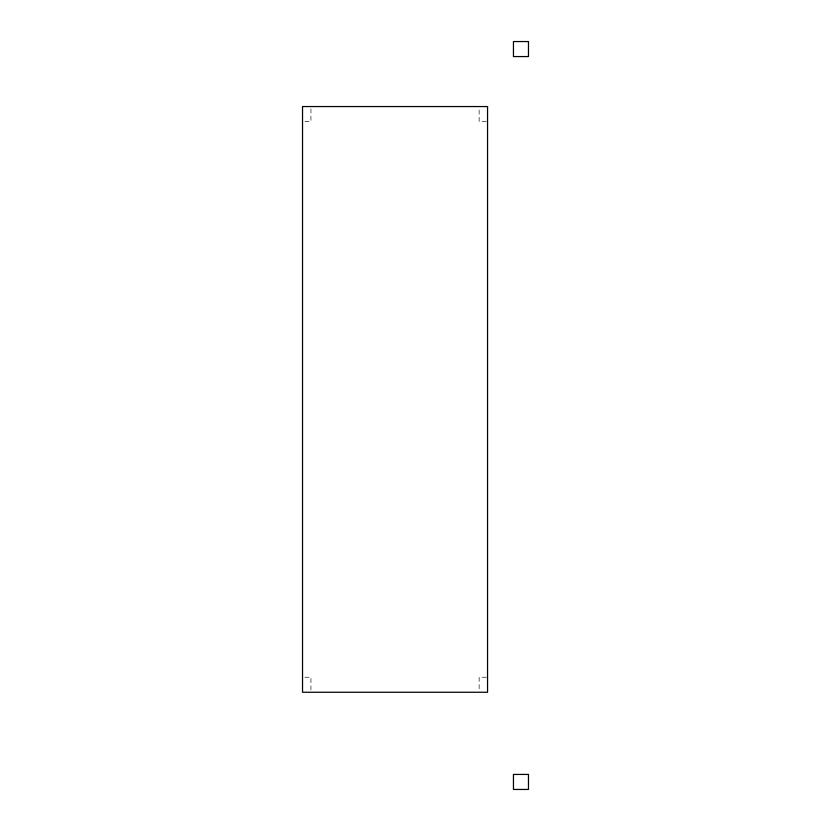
<?xml version="1.0" encoding="UTF-8"?>
<svg xmlns="http://www.w3.org/2000/svg" width="831" height="831" viewBox="0 0 831 831"><rect width="100%" height="100%" fill="white"/><g stroke="black" fill="none" stroke-linecap="round" stroke-linejoin="round"><path stroke-width="0.62" stroke-dasharray="4.16 3.12" d="M304.935 121.575L310.939 121.575L310.939 107.812M486.353 121.575L479.144 121.575L479.144 107.812M304.935 677.244L310.939 677.244L310.939 692.265M486.353 677.244L479.144 677.244L479.144 691.008"/><path stroke-width="1.25" d="M528.474 41.55L513.454 41.55L513.454 56.57L528.474 56.57L528.474 41.55M487.548 106.555L302.526 106.555L302.526 692.265L487.548 692.265L487.548 106.555M528.474 774.43L513.454 774.43L513.454 789.45L528.474 789.45L528.474 774.43"/></g></svg>
